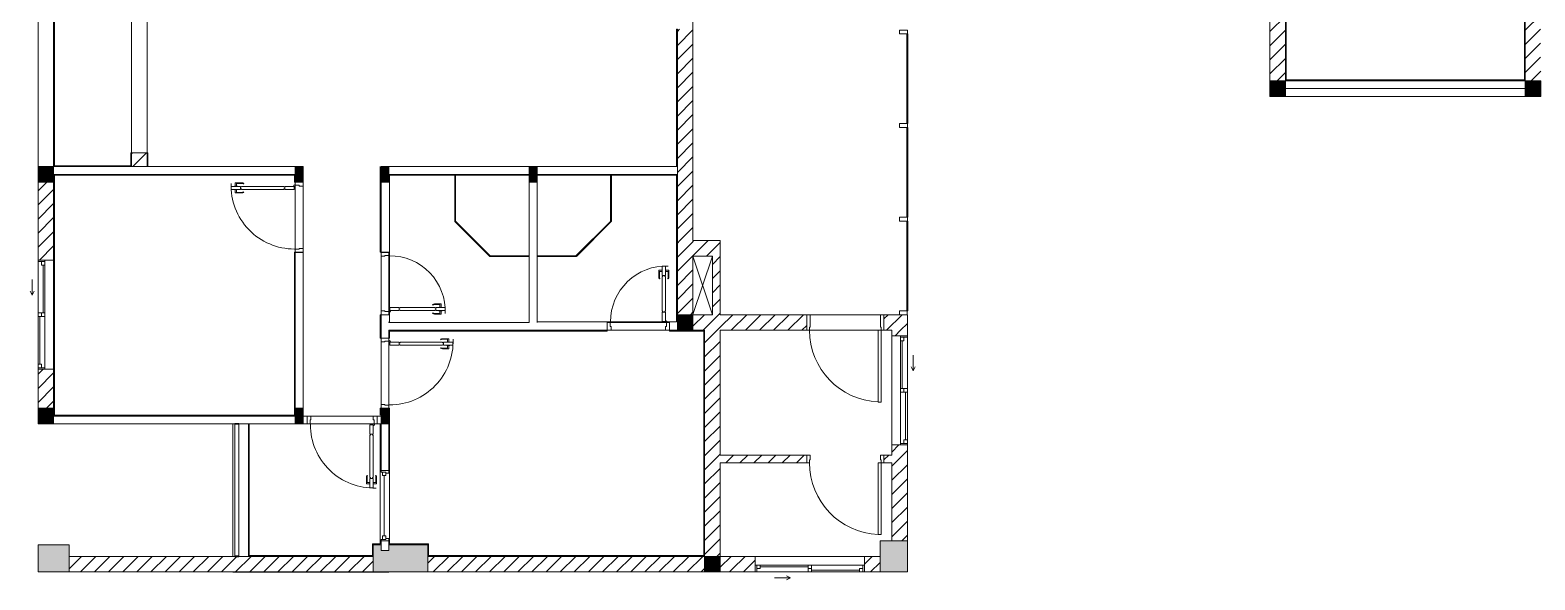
# Model space of a CAD drawing. Header units: millimetres. Extents: x 41758 to 237109, y 3795 to 78637.
# Drawn here: x 143306 to 162608, y 17135 to 24187 of the extents above; entities that cross this region are included whole.
import ezdxf

# ---------------------------------------------------------------- set-up
doc = ezdxf.new("R2010")
doc.units = ezdxf.units.MM
doc.linetypes.add('IMPORT-Dash _2_', pattern=[6, 3, -3])
for name, color, linetype, lineweight in [('0-2', 130, 'Continuous', 9), ('A-DETL-GENF-7', 130, 'Continuous', 9), ('A-DOOR-2', 130, 'Continuous', 9), ('A-DOOR-FRAM-2', 130, 'Continuous', 9), ('A-FLOR-1', 130, 'Continuous', 9), ('A-FLOR-HRAL-5', 130, 'Continuous', 9), ('A-GLAZ-3', 130, 'Continuous', 9), ('A-GLAZ-CURT-3', 130, 'Continuous', 9), ('A-GLAZ-CWMG-1', 130, 'Continuous', 9), ('A-WALL-1', 130, 'Continuous', 9), ('A-WALL-PATT-3', 130, 'Continuous', 9), ('A_1404_dwg-1', 130, 'Continuous', 9), ('I-WALL', 130, 'Continuous', 9), ('I-WALL-1', 130, 'Continuous', 9), ('S-COLS-1', 130, 'Continuous', 9), ('S-COLS-2', 130, 'Continuous', 9), ('S-COLS-4', 130, 'Continuous', 9), ('S-COLS-7', 130, 'IMPORT-Dash _2_', 9), ('S-COLS-HDLN-1', 130, 'IMPORT-Dash _2_', 9)]:
    doc.layers.add(name, color=color, linetype=linetype, lineweight=lineweight)
pattern_1 = [(45, (0, 0), (-90.50967, 90.50967), [])]

# ---------------------------------------------------------------- blocks, each defined once
blk = doc.blocks.new('A_1404_dwg_NCV_TKTC_KET CAU_rvt-1-TKTC_MB HOÀN THIỆN SÀN TẦNG 3-4-4819833-KeyPlan-CH6')
at = {"layer": 'S-COLS-1'}
for points in [[(33653, 17237), (34053, 17237), (34053, 17587), (33653, 17587), (33653, 17434)], [(38653, 17237), (38653, 17587), (38153, 17587), (38153, 17512), (38053, 17512), (38053, 17587), (37953, 17587), (37953, 17237), (38153, 17237)], [(44803, 17237), (44803, 17637), (44453, 17637), (44453, 17237)]]:
    blk.add_hatch(color=256, dxfattribs=at).paths.add_polyline_path(points)
at = {"layer": 'A-FLOR-1'}
for p, q in [((49653, 23337), (52728, 23337)), ((42053, 20537), (42053, 21287)), ((36152, 19137), (36152, 17437)), ((36152, 17235), (38153, 17235))]:
    blk.add_line(p, q, dxfattribs=at)
at = {"layer": 'S-COLS-2'}
blk.add_line((38053, 17587), (37953, 17587), dxfattribs=at)
at = {"layer": 'S-COLS-2', "flags": 128}
for points in [[(33653, 17587), (33653, 17237), (34053, 17237), (34053, 17587)], [(44453, 17237), (44803, 17237), (44803, 17637), (44453, 17637)]]:
    blk.add_lwpolyline(points, close=True, dxfattribs=at)
blk.add_lwpolyline([(37953, 17437), (37953, 17237), (38653, 17237), (38653, 17437)], dxfattribs=at)
blk = doc.blocks.new('A_1404_dwg_DOOR_CW_01 CANH MO-PANEL KINH - DIW_01-900x2200-CỬA GỖ VÂN LAMINATE-V95-TKTC_MB HOÀN THIỆN SÀN TẦNG 3-4-4819903-KeyPlan-CH6')
at = {"layer": 'A-DETL-GENF-7'}
for p, q in [((38814, 28421), (38818, 28414)), ((38840, 28429), (38919, 28429)), ((38902, 28421), (38840, 28421)), ((38906, 28386), (38906, 28417)), ((38923, 28386), (38923, 28425)), ((38814, 28307), (38818, 28314)), ((38902, 28307), (38840, 28307)), ((38840, 28299), (38919, 28299)), ((38906, 28342), (38906, 28311)), ((38923, 28342), (38923, 28303))]:
    blk.add_line(p, q, dxfattribs=at)
at = {"layer": 'A-DETL-GENF-7', "flags": 128}
for points in [[(38285, 28344), (38285, 28384), (38165, 28384), (38165, 28344)], [(38299, 28350), (38299, 28344), (38841, 28344), (38841, 28350), (38855, 28350), (38855, 28378), (38841, 28378), (38841, 28384), (38299, 28384), (38299, 28378), (38285, 28378), (38285, 28350)], [(38975, 28384), (38975, 28344), (38855, 28344), (38855, 28384)], [(38895, 28386), (38895, 28384), (38934, 28384), (38934, 28386)], [(38895, 28342), (38895, 28344), (38934, 28344), (38934, 28342)]]:
    blk.add_lwpolyline(points, close=True, dxfattribs=at)
at = {"layer": 'A-DETL-GENF-7'}
blk.add_circle((38163, 28394), 10, dxfattribs=at)
for centre, radius, start, end in [((38163, 28394), 814, 270, 2), ((38840, 28384), 45, 90, 125), ((38840, 28384), 37, 90, 125), ((38902, 28417), 4, 0, 90), ((38919, 28425), 4, 0, 90), ((38840, 28344), 45, 235, 270), ((38840, 28344), 37, 235, 270), ((38902, 28311), 4, 270, 0), ((38919, 28303), 4, 270, 0)]:
    blk.add_arc(centre, radius, start, end, dxfattribs=at)
at = {"layer": 'A-DOOR-2'}
blk.add_line((38153, 28394), (38153, 28369), dxfattribs=at)
at = {"layer": 'A-DOOR-2', "flags": 128}
blk.add_lwpolyline([(38053, 28437), (38053, 28387), (38103, 28387), (38103, 28397), (38153, 28397), (38153, 28437)], close=True, dxfattribs=at)
blk.add_lwpolyline([(38153, 27537), (38153, 27577), (38103, 27577), (38103, 27587), (38053, 27587), (38053, 27537)], dxfattribs=at)
blk = doc.blocks.new('A_1404_dwg_DOOR_CW_01 CANH MO-PANEL KINH - DIG_02-800x2200-CỬA NHÔM KÍNH-V60-TKTC_MB HOÀN THIỆN SÀN TẦNG 3-4-4819851-KeyPlan-CH6')
at = {"layer": 'A-DETL-GENF-7'}
for p, q in [((104713, 29524), (104713, 29603)), ((104756, 29607), (104717, 29607)), ((104721, 29586), (104721, 29524)), ((104756, 29590), (104725, 29590)), ((104800, 29607), (104839, 29607)), ((104800, 29590), (104831, 29590)), ((104835, 29586), (104835, 29524)), ((104843, 29524), (104843, 29603)), ((104721, 29498), (104728, 29503)), ((104835, 29498), (104828, 29503))]:
    blk.add_line(p, q, dxfattribs=at)
at = {"layer": 'A-DETL-GENF-7', "flags": 128}
for points in [[(104756, 29579), (104758, 29579), (104758, 29619), (104756, 29619)], [(104798, 29659), (104758, 29659), (104758, 29539), (104798, 29539)], [(104764, 29083), (104758, 29083), (104758, 29525), (104764, 29525), (104764, 29539), (104792, 29539), (104792, 29525), (104798, 29525), (104798, 29083), (104792, 29083), (104792, 29069), (104764, 29069)], [(104800, 29579), (104798, 29579), (104798, 29619), (104800, 29619)], [(104758, 29069), (104798, 29069), (104798, 28949), (104758, 28949)]]:
    blk.add_lwpolyline(points, close=True, dxfattribs=at)
at = {"layer": 'A-DETL-GENF-7'}
blk.add_circle((104808, 28947), 10, dxfattribs=at)
for centre, radius, start, end in [((104808, 28947), 714, 88, 180), ((104717, 29603), 4, 90, 180), ((104725, 29586), 4, 90, 180), ((104831, 29586), 4, 0, 90), ((104839, 29603), 4, 0, 90), ((104758, 29524), 45, 180, 215), ((104758, 29524), 37, 180, 215), ((104798, 29524), 37, 325, 0), ((104798, 29524), 45, 325, 0)]:
    blk.add_arc(centre, radius, start, end, dxfattribs=at)
at = {"layer": 'A-DOOR-2'}
blk.add_line((104808, 28937), (104783, 28937), dxfattribs=at)
at = {"layer": 'A-DOOR-2', "flags": 128}
for points in [[(104051, 28837), (104051, 28937), (104091, 28937), (104091, 28887), (104101, 28887), (104101, 28837)], [(104801, 28837), (104801, 28887), (104811, 28887), (104811, 28937), (104851, 28937), (104851, 28837)]]:
    blk.add_lwpolyline(points, close=True, dxfattribs=at)
blk = doc.blocks.new('A_1404_dwg_DOOR_CW_01 CANH MO-PANEL KINH - DIW_01-900x2200-CỬA GỖ VÂN LAMINATE-553375-TKTC_MB HOÀN THIỆN SÀN TẦNG 3-4-4819841-KeyPlan-CH6')
at = {"layer": 'A-DETL-GENF-7'}
for p, q in [((112540, 58873), (112619, 58873)), ((112514, 58865), (112518, 58858)), ((112514, 58751), (112518, 58758)), ((112602, 58865), (112540, 58865)), ((112602, 58751), (112540, 58751)), ((112540, 58743), (112619, 58743)), ((112606, 58830), (112606, 58861)), ((112606, 58786), (112606, 58755)), ((112623, 58830), (112623, 58869)), ((112623, 58786), (112623, 58747))]:
    blk.add_line(p, q, dxfattribs=at)
at = {"layer": 'A-DETL-GENF-7', "flags": 128}
for points in [[(111985, 58828), (111985, 58788), (111865, 58788), (111865, 58828)], [(111999, 58822), (111999, 58828), (112541, 58828), (112541, 58822), (112555, 58822), (112555, 58794), (112541, 58794), (112541, 58788), (111999, 58788), (111999, 58794), (111985, 58794), (111985, 58822)], [(112675, 58788), (112675, 58828), (112555, 58828), (112555, 58788)], [(112595, 58830), (112595, 58828), (112634, 58828), (112634, 58830)], [(112595, 58786), (112595, 58788), (112634, 58788), (112634, 58786)]]:
    blk.add_lwpolyline(points, close=True, dxfattribs=at)
at = {"layer": 'A-DETL-GENF-7'}
blk.add_circle((111863, 58778), 10, dxfattribs=at)
for centre, radius, start, end in [((111863, 58778), 814, 358, 90), ((112540, 58828), 45, 90, 125), ((112619, 58869), 4, 0, 90), ((112540, 58788), 45, 235, 270), ((112540, 58828), 37, 90, 125), ((112540, 58788), 37, 235, 270), ((112602, 58861), 4, 0, 90), ((112602, 58755), 4, 270, 0), ((112619, 58747), 4, 270, 0)]:
    blk.add_arc(centre, radius, start, end, dxfattribs=at)
at = {"layer": 'A-DOOR-2'}
blk.add_line((111853, 58778), (111853, 58803), dxfattribs=at)
at = {"layer": 'A-DOOR-2', "flags": 128}
for points in [[(111753, 59635), (111853, 59635), (111853, 59595), (111803, 59595), (111803, 59585), (111753, 59585)], [(111753, 58785), (111803, 58785), (111803, 58775), (111853, 58775), (111853, 58735), (111753, 58735)]]:
    blk.add_lwpolyline(points, close=True, dxfattribs=at)
blk = doc.blocks.new('A_1404_dwg_M_Fixed - 900 x 1400-901191-TKTC_MB HOÀN THIỆN SÀN TẦNG 3-4-4819853-KeyPlan-CH6')
at = {"layer": 'A-GLAZ-3'}
blk.add_line((107014, 28878), (107788, 28878), dxfattribs=at)
at = {"layer": 'A-GLAZ-3', "flags": 128}
for points in [[(106983, 28900), (106983, 28937), (106951, 28937)], [(106951, 28837), (106970, 28837), (106970, 28900), (107014, 28900), (107014, 28856), (106970, 28856)], [(107832, 28856), (107788, 28856), (107788, 28900), (107832, 28900), (107832, 28837), (107849, 28837)], [(107819, 28900), (107819, 28937), (107851, 28937)]]:
    blk.add_lwpolyline(points, dxfattribs=at)
blk = doc.blocks.new('A_1404_dwg_Railing - 50 x 10mm-901205-TKTC_MB HOÀN THIỆN SÀN TẦNG 3-4-4819863-KeyPlan-CH6')
at = {"layer": 'A-FLOR-HRAL-5', "flags": 128}
blk.add_lwpolyline([(107983, 24612), (107983, 24562), (107973, 24562), (107973, 24612)], close=True, dxfattribs=at)
blk = doc.blocks.new('A_1404_dwg_Railing - Railing-884108-TKTC_MB HOÀN THIỆN SÀN TẦNG 3-4-4819906-KeyPlan-CH6')
at = {"layer": 'A-FLOR-HRAL-5'}
for p, q in [((36178, 19132), (36178, 17444)), ((36228, 17444), (36228, 19132))]:
    blk.add_line(p, q, dxfattribs=at)
at = {"rotation": 270.0000000000007}
for p in [(11616, 127115), (11616, 125416)]:
    blk.add_blockref('A_1404_dwg_Railing - 50 x 10mm-901205-TKTC_MB HOÀN THIỆN SÀN TẦNG 3-4-4819863-KeyPlan-CH6', p, dxfattribs=at)
blk = doc.blocks.new('A_1404_dwg_System Panel - Glazed-901218-TKTC_MB HOÀN THIỆN SÀN TẦNG 3-4-4819900-KeyPlan-CH6')
at = {"layer": 'A-GLAZ-CURT-3'}
blk.add_hatch(color=256, dxfattribs=at).paths.add_polyline_path([(41008, 64949), (41003, 65540), (40998, 65536), (40998, 64949)])
blk.add_line((41008, 64949), (41008, 65540), dxfattribs=at)
at = {"layer": 'A-GLAZ-CURT-3', "flags": 128}
blk.add_lwpolyline([(40998, 65538), (40998, 64949), (41008, 64949)], dxfattribs=at)
blk = doc.blocks.new('A_1404_dwg_System Panel - Glazed-901219-TKTC_MB HOÀN THIỆN SÀN TẦNG 3-4-V100-KeyPlan-CH6')
at = {"layer": 'A-GLAZ-CURT-3'}
blk.add_hatch(color=256, dxfattribs=at).paths.add_polyline_path([(39447, 29483), (39450, 29494), (39003, 29934), (38999, 29931), (39409, 29521)])
blk.add_line((38999, 29931), (39447, 29483), dxfattribs=at)
at = {"layer": 'A-GLAZ-CURT-3', "flags": 128}
blk.add_lwpolyline([(39452, 29492), (39006, 29938), (38999, 29931)], dxfattribs=at)
blk = doc.blocks.new('A_1404_dwg_System Panel - Glazed-901217-TKTC_MB HOÀN THIỆN SÀN TẦNG 3-4-V101-KeyPlan-CH6')
at = {"layer": 'A-GLAZ-CURT-3'}
blk.add_hatch(color=256, dxfattribs=at).paths.add_polyline_path([(39454, 29482), (39953, 29482), (39953, 29492), (39450, 29487), (39450, 29482)])
at = {"layer": 'A-GLAZ-CURT-3', "flags": 128}
blk.add_lwpolyline([(39450, 29482), (39953, 29482), (39953, 29492), (39450, 29492)], close=True, dxfattribs=at)
blk = doc.blocks.new('A_1404_dwg_G1_SOF - BO TRU - 100x200-746114-TKTC_MB HOÀN THIỆN SÀN TẦNG 3-4-4819846-KeyPlan-CH6')
at = {"layer": 'S-COLS-1'}
blk.add_hatch(color=256, dxfattribs=at).paths.add_polyline_path([(103253, 27737), (103251, 27837), (103053, 27837), (103053, 27737), (103251, 27737)])
at = {"layer": 'S-COLS-1', "flags": 128}
blk.add_lwpolyline([(103253, 27737), (103053, 27737), (103053, 27837), (103253, 27837)], close=True, dxfattribs=at)
at = {"layer": 'S-COLS-HDLN-1'}
for p, q in [((103253, 27837), (103053, 27737)), ((103253, 27737), (103053, 27837))]:
    blk.add_line(p, q, dxfattribs=at)
blk = doc.blocks.new('A_1404_dwg_DOOR_CW_01 CANH MO-PANEL KINH - DIG_01-900x2200-CỬA NHÔM KÍNH-901226-TKTC_MB HOÀN THIỆN SÀN TẦNG 3-4-4819905-KeyPlan-CH6')
at = {"layer": 'A-DETL-GENF-7'}
for p, q in [((37865, 26650), (37865, 26570)), ((37873, 26676), (37879, 26671)), ((37873, 26587), (37873, 26650)), ((37986, 26676), (37980, 26671)), ((37987, 26587), (37987, 26650)), ((37995, 26650), (37995, 26570)), ((37908, 26566), (37869, 26566)), ((37908, 26583), (37877, 26583)), ((37952, 26583), (37983, 26583)), ((37952, 26566), (37991, 26566))]:
    blk.add_line(p, q, dxfattribs=at)
at = {"layer": 'A-DETL-GENF-7', "flags": 128}
for points in [[(37910, 27205), (37950, 27205), (37950, 27325), (37910, 27325)], [(37916, 27191), (37910, 27191), (37910, 26649), (37916, 26649), (37916, 26635), (37944, 26635), (37944, 26649), (37950, 26649), (37950, 27191), (37944, 27191), (37944, 27205), (37916, 27205)], [(37908, 26595), (37910, 26595), (37910, 26555), (37908, 26555)], [(37950, 26515), (37910, 26515), (37910, 26635), (37950, 26635)], [(37952, 26595), (37950, 26595), (37950, 26555), (37952, 26555)]]:
    blk.add_lwpolyline(points, close=True, dxfattribs=at)
at = {"layer": 'A-DETL-GENF-7'}
blk.add_circle((37960, 27327), 10, dxfattribs=at)
for centre, radius, start, end in [((37960, 27327), 814, 180, 272), ((37910, 26650), 45, 145, 180), ((37910, 26650), 37, 145, 180), ((37950, 26650), 37, 0, 35), ((37950, 26650), 45, 0, 35), ((37869, 26570), 4, 180, 270), ((37877, 26587), 4, 180, 270), ((37983, 26587), 4, 270, 0), ((37991, 26570), 4, 270, 0)]:
    blk.add_arc(centre, radius, start, end, dxfattribs=at)
at = {"layer": 'A-DOOR-2'}
blk.add_line((37960, 27337), (37935, 27337), dxfattribs=at)
at = {"layer": 'A-DOOR-2', "flags": 128}
for points in [[(37153, 27437), (37103, 27437), (37103, 27337), (37143, 27337), (37143, 27387), (37153, 27387)], [(38003, 27437), (37953, 27437), (37953, 27387), (37963, 27387), (37963, 27337), (38003, 27337)]]:
    blk.add_lwpolyline(points, close=True, dxfattribs=at)
blk = doc.blocks.new('A_1404_dwg_System Panel - Glazed-901212-TKTC_MB HOÀN THIỆN SÀN TẦNG 3-4-V102-KeyPlan-CH6')
at = {"layer": 'A-GLAZ-CURT-3'}
blk.add_hatch(color=256, dxfattribs=at).paths.add_polyline_path([(40551, 29482), (40555, 29487), (40551, 29492), (40053, 29492), (40053, 29482)])
at = {"layer": 'A-GLAZ-CURT-3', "flags": 128}
blk.add_lwpolyline([(40553, 29492), (40053, 29492), (40053, 29482), (40555, 29482)], dxfattribs=at)
blk = doc.blocks.new('A_1404_dwg_System Panel - Glazed-901210-TKTC_MB HOÀN THIỆN SÀN TẦNG 3-4-4819895-KeyPlan-CH6')
at = {"layer": 'A-GLAZ-CURT-3'}
blk.add_hatch(color=256, dxfattribs=at).paths.add_polyline_path([(38999, 64949), (39008, 64949), (39003, 65540), (38998, 65540), (38998, 64949)])
blk.add_line((39008, 64949), (39008, 65538), dxfattribs=at)
at = {"layer": 'A-GLAZ-CURT-3', "flags": 128}
blk.add_lwpolyline([(38998, 65540), (38998, 64949), (39008, 64949)], dxfattribs=at)
blk = doc.blocks.new('A_1404_dwg_System Panel - Glazed-901211-TKTC_MB HOÀN THIỆN SÀN TẦNG 3-4-V103-KeyPlan-CH6')
at = {"layer": 'A-GLAZ-CURT-3'}
blk.add_hatch(color=256, dxfattribs=at).paths.add_polyline_path([(40558, 29483), (41003, 29934), (40998, 29936), (40555, 29487)])
at = {"layer": 'A-GLAZ-CURT-3', "flags": 128}
blk.add_lwpolyline([(40999, 29938), (40551, 29490), (40558, 29483), (41006, 29931)], close=True, dxfattribs=at)
blk = doc.blocks.new('A_1404_dwg_Railing - Railing-915892-TKTC_MB HOÀN THIỆN SÀN TẦNG 3-4-4819921-KeyPlan-CH6')
at = {"layer": 'A-FLOR-HRAL-5'}
blk.add_line((33853, 19237), (33853, 19247), dxfattribs=at)
at = {"layer": 'A-FLOR-HRAL-5', "flags": 128}
for points in [[(36952, 22327), (36952, 22237), (36942, 22237), (36942, 22327)], [(36953, 19237), (36943, 19247), (36943, 21337), (36953, 21337)], [(36943, 19247), (33863, 19247), (33853, 19237)]]:
    blk.add_lwpolyline(points, dxfattribs=at)
blk = doc.blocks.new('A_1404_dwg_NCV_TKTC_TANG 3 - 4_rvt-1-TKTC_MB HOÀN THIỆN SÀN TẦNG 3-4-4819943-KeyPlan-CH6')
at = {"layer": 'A-WALL-PATT-3'}
h = blk.add_hatch(color=256, dxfattribs=at)
h.paths.add_polyline_path([(34853, 22447), (34853, 22614), (34843, 22612), (34843, 22447)])
h.paths.add_polyline_path([(34853, 25114), (34853, 25437), (34843, 25435), (34843, 25114)])
h = blk.add_hatch(color=256, dxfattribs=at)
h.paths.add_polyline_path([(35053, 22447), (35063, 22447), (35063, 22614), (35053, 22612)])
h.paths.add_polyline_path([(35053, 25114), (35063, 25114), (35063, 25427), (35053, 25427), (35053, 25215)])
h = blk.add_hatch(color=256, dxfattribs=at)
h.paths.add_polyline_path([(41843, 22437), (41853, 22437), (41853, 24197), (41843, 24197)])
h.paths.add_polyline_path([(41843, 25287), (41853, 25287), (41853, 25437), (41843, 25437), (41843, 25287)])
for points in [[(49653, 23537), (49663, 23537), (49663, 24537), (49653, 24537), (49653, 24527)], [(52728, 23537), (52728, 24527), (52718, 24527), (52718, 23537)], [(34843, 22437), (34853, 22437), (34853, 22447), (33853, 22447), (33853, 22437), (34842, 22437)], [(33863, 22327), (36953, 22327), (36953, 22337), (33863, 22337)], [(42203, 17437), (42203, 20327), (42193, 20327), (42193, 17437)], [(37953, 17587), (38043, 17587), (38043, 17597), (37943, 17597), (37943, 17587), (37953, 17587)], [(37953, 17447), (37953, 17587), (37943, 17587), (37943, 17447)], [(38163, 17587), (38653, 17587), (38653, 17597), (38153, 17597), (38153, 17587)], [(38663, 17447), (38663, 17597), (38653, 17597), (38653, 17447)], [(37943, 17437), (37953, 17437), (37953, 17447), (36353, 17447), (36353, 17437)], [(42053, 17437), (42193, 17437), (42193, 17447), (38653, 17447), (38653, 17437), (41753, 17437)]]:
    blk.add_hatch(color=256, dxfattribs=at).paths.add_polyline_path(points)
h = blk.add_hatch(color=256, dxfattribs=at)
h.paths.add_polyline_path([(38053, 19237), (38053, 19337), (38043, 19337), (38043, 19237)])
h.paths.add_polyline_path([(38043, 20237), (38053, 20237), (38053, 20537), (38043, 20537)])
h.paths.add_polyline_path([(38053, 21337), (38053, 22437), (38043, 22437), (38043, 21337)])
h = blk.add_hatch(color=256, dxfattribs=at)
h.paths.add_polyline_path([(33863, 19247), (33863, 19839), (33853, 19837), (33853, 19247)])
h.paths.add_polyline_path([(33853, 21239), (33863, 21239), (33863, 22337), (33853, 22337), (33853, 21337)])
h = blk.add_hatch(color=256, dxfattribs=at)
h.paths.add_polyline_path([(38653, 20327), (40953, 20327), (40953, 20337), (38153, 20337), (38153, 20327), (38653, 20327)])
h.paths.add_polyline_path([(41853, 20327), (42203, 20327), (42203, 20337), (41753, 20337), (41753, 20327)])
h = blk.add_hatch(color=256, dxfattribs=at)
h.paths.add_polyline_path([(38153, 17597), (38163, 17597), (38163, 17637), (38153, 17637)])
h.paths.add_polyline_path([(38163, 18537), (38163, 19337), (38153, 19337), (38153, 18537)])
h.paths.add_polyline_path([(38153, 20237), (38163, 20237), (38163, 20327), (38153, 20327)])
h = blk.add_hatch(color=256, dxfattribs=at)
h.paths.add_polyline_path([(38053, 17587), (38053, 17637), (38043, 17637), (38043, 17587)])
h.paths.add_polyline_path([(38053, 18537), (38053, 19127), (38043, 19127), (38043, 18537)])
at = {"layer": 'A-FLOR-1'}
for p, q in [((35053, 22447), (35053, 22437)), ((39003, 22325), (39003, 22327)), ((41003, 22327), (41003, 22325)), ((36953, 21377), (36953, 22197)), ((37053, 22187), (37053, 21387)), ((38153, 20577), (38153, 21297)), ((41713, 20437), (40993, 20437)), ((41703, 20337), (41003, 20337)), ((41003, 20337), (41703, 20337)), ((38053, 19387), (38053, 20187)), ((38153, 20197), (38153, 19377)), ((37143, 19137), (37963, 19137))]:
    blk.add_line(p, q, dxfattribs=at)
at = {"layer": 'A-FLOR-1', "flags": 128}
blk.add_lwpolyline([(35053, 25114), (34853, 25114), (34853, 22614), (35053, 22614), (35053, 25114), (35053, 22614)], dxfattribs=at)
for points in [[(38053, 20587), (38053, 21287)], [(37153, 19237), (37953, 19237)]]:
    blk.add_lwpolyline(points, close=True, dxfattribs=at)
at = {"layer": 'A-WALL-1'}
for p, q in [((33853, 22437), (33853, 22337)), ((36953, 22437), (33853, 22437)), ((39953, 22437), (38153, 22437)), ((33853, 22337), (36953, 22337)), ((36953, 22237), (37053, 22237)), ((38053, 22237), (38053, 21337)), ((38153, 22337), (39953, 22337)), ((39953, 22237), (39953, 21292)), ((40053, 21292), (40053, 22237)), ((36953, 21377), (36953, 22197)), ((37053, 22187), (37053, 21387)), ((37053, 21337), (36953, 21337)), ((36953, 21337), (36953, 19337)), ((37053, 19337), (37053, 21337)), ((38053, 21337), (38153, 21337)), ((38053, 20587), (38053, 21287)), ((39953, 21292), (39953, 21282)), ((40053, 21282), (40053, 21292)), ((40053, 20437), (40053, 21282)), ((38153, 20537), (38053, 20537)), ((38053, 20537), (38053, 20237)), ((38153, 20237), (38153, 20327)), ((40053, 20337), (40953, 20337)), ((40953, 20337), (40953, 20437)), ((41703, 20337), (41003, 20337)), ((41753, 20437), (41753, 20337)), ((41753, 20337), (41853, 20337)), ((41853, 20337), (41853, 20437)), ((38053, 20237), (38153, 20237)), ((38053, 19387), (38053, 20187)), ((38153, 20197), (38153, 19377)), ((36953, 19337), (37053, 19337)), ((33853, 19237), (33853, 19137)), ((36953, 19237), (33853, 19237)), ((33853, 19137), (36178, 19137)), ((36228, 19137), (36953, 19137)), ((36353, 19137), (36353, 17447)), ((37063, 19237), (37053, 19237)), ((37053, 19137), (37103, 19137)), ((37103, 19237), (37063, 19237)), ((37103, 19137), (37103, 19237)), ((38003, 19237), (38003, 19137)), ((38043, 19237), (38003, 19237)), ((38003, 19137), (38053, 19137)), ((38053, 19237), (38043, 19237)), ((38053, 19137), (38053, 19127)), ((38053, 19127), (38053, 18537)), ((38153, 18537), (38153, 19137)), ((38053, 18537), (38153, 18537)), ((38153, 17637), (38053, 17637)), ((38053, 17637), (38053, 17587)), ((38153, 17597), (38153, 17637)), ((36353, 17437), (36228, 17437))]:
    blk.add_line(p, q, dxfattribs=at)
at = {"layer": 'A-WALL-1', "flags": 128}
for points in [[(40053, 22337), (41853, 22337), (41853, 22437), (40053, 22437)], [(39953, 21282), (39953, 20437), (38153, 20437), (38153, 20447)], [(38153, 20327), (38153, 20337), (40053, 20337)], [(36178, 17437), (36153, 17437), (36153, 19137)], [(38053, 17587), (38053, 17512), (38153, 17512), (38153, 17597)]]:
    blk.add_lwpolyline(points, dxfattribs=at)
at = {"layer": 'I-WALL'}
for p, q in [((33853, 22447), (33853, 25352)), ((33863, 25352), (33863, 22447)), ((49663, 23547), (52718, 23547)), ((52718, 23537), (49663, 23537)), ((38053, 21337), (38053, 22237)), ((33853, 19839), (33853, 21239)), ((33863, 21239), (33863, 19839)), ((38163, 21337), (38163, 20537)), ((38053, 20237), (38053, 20537)), ((38153, 20327), (38153, 20237)), ((40953, 20337), (40053, 20337)), ((40953, 20447), (41753, 20447)), ((41853, 20337), (41753, 20337)), ((38053, 18537), (38053, 19127)), ((38153, 19137), (38153, 18537)), ((38043, 17637), (38043, 18537)), ((38163, 18537), (38163, 17637)), ((38053, 17587), (38053, 17637)), ((38153, 17637), (38153, 17597))]:
    blk.add_line(p, q, dxfattribs=at)
at = {"layer": 'I-WALL', "flags": 128}
blk.add_lwpolyline([(36353, 19127), (36363, 19127), (36363, 17447)], dxfattribs=at)
at = {"layer": 'I-WALL-1'}
for p, q in [((33853, 22337), (33853, 22237)), ((40053, 20447), (40053, 20437)), ((42053, 20337), (41853, 20337)), ((33853, 19337), (33853, 19247)), ((38043, 19237), (38053, 19237))]:
    blk.add_line(p, q, dxfattribs=at)
at = {"layer": 'I-WALL-1', "flags": 128}
for points in [[(49663, 24537), (49653, 24537), (49653, 23537), (49663, 23537), (49663, 24527), (49828, 24527), (49828, 24537)], [(52728, 23537), (52728, 24527), (52728, 24537), (52328, 24537), (52328, 24527), (52718, 24527), (52718, 23537)]]:
    blk.add_lwpolyline(points, close=True, dxfattribs=at)
for points in [[(41843, 22437), (41853, 22437), (41853, 24197), (41843, 24197), (41843, 22447)], [(33853, 22437), (34853, 22437), (34853, 22447), (34853, 22614), (34843, 22614), (34843, 22447)], [(35063, 22447), (35063, 22614), (35053, 22614), (35053, 22447)], [(34843, 22447), (33853, 22447), (33853, 22437)], [(38043, 22437), (38043, 21337), (38053, 21337)], [(36953, 22337), (33863, 22337), (33853, 22337)], [(33853, 22237), (33853, 21239), (33863, 21239), (33863, 22327), (36943, 22327)], [(39953, 22337), (38163, 22337), (38153, 22337)], [(38153, 21337), (38163, 21337), (38163, 22327), (39943, 22327)], [(41853, 20437), (41853, 20447), (41853, 22327), (41853, 22337), (40063, 22337)], [(40063, 22327), (41843, 22327), (41843, 20447), (41753, 20447), (41753, 20437)], [(38053, 20537), (38043, 20537), (38043, 20237), (38053, 20237)], [(38163, 20447), (38163, 20537), (38153, 20537)], [(38153, 20237), (38163, 20237), (38163, 20327), (40953, 20327), (40953, 20337)], [(40053, 20337), (38153, 20337), (38153, 20327)], [(41753, 20337), (41753, 20327), (42193, 20327), (42193, 17447), (38663, 17447), (38663, 17597), (38653, 17597), (38163, 17597), (38163, 17637), (38153, 17637)], [(38153, 17597), (38153, 17587), (38653, 17587), (38653, 17447), (38653, 17437), (42193, 17437), (42203, 17437), (42203, 20327), (42203, 20337), (42053, 20337)], [(40953, 20437), (40953, 20447), (40063, 20447)], [(33863, 19247), (33863, 19839), (33853, 19839), (33853, 19337)], [(38053, 19337), (38043, 19337), (38043, 19247)], [(38153, 18537), (38163, 18537), (38163, 19337), (38153, 19337)], [(38043, 19127), (38043, 18537), (38053, 18537)], [(38053, 17637), (38043, 17637), (38043, 17597), (37943, 17597), (37943, 17587), (37943, 17447), (36353, 17447), (36353, 17437), (37953, 17437), (37953, 17447), (37953, 17587), (38043, 17587), (38053, 17587)]]:
    blk.add_lwpolyline(points, dxfattribs=at)
for name, p, rotation in [('A_1404_dwg_G1_SOF - BO TRU - 100x200-746114-TKTC_MB HOÀN THIỆN SÀN TẦNG 3-4-4819846-KeyPlan-CH6', (9216, 125490), 270), ('A_1404_dwg_G1_SOF - BO TRU - 100x200-746114-TKTC_MB HOÀN THIỆN SÀN TẦNG 3-4-4819846-KeyPlan-CH6', (10316, 125490), 270), ('A_1404_dwg_G1_SOF - BO TRU - 100x200-746114-TKTC_MB HOÀN THIỆN SÀN TẦNG 3-4-4819846-KeyPlan-CH6', (12216, 125490), 270), ('A_1404_dwg_DOOR_CW_01 CANH MO-PANEL KINH - DIW_01-900x2200-CỬA GỖ VÂN LAMINATE-553375-TKTC_MB HOÀN THIỆN SÀN TẦNG 3-4-4819841-KeyPlan-CH6', (148805, 80971), 180), ('A_1404_dwg_System Panel - Glazed-901218-TKTC_MB HOÀN THIỆN SÀN TẦNG 3-4-4819900-KeyPlan-CH6', (80005, 87274), 180), ('A_1404_dwg_System Panel - Glazed-901210-TKTC_MB HOÀN THIỆN SÀN TẦNG 3-4-4819895-KeyPlan-CH6', (80005, 87274), 180), ('A_1404_dwg_DOOR_CW_01 CANH MO-PANEL KINH - DIG_02-800x2200-CỬA NHÔM KÍNH-V60-TKTC_MB HOÀN THIỆN SÀN TẦNG 3-4-4819851-KeyPlan-CH6', (9216, 125387), 270), ('A_1404_dwg_G1_SOF - BO TRU - 100x200-746114-TKTC_MB HOÀN THIỆN SÀN TẦNG 3-4-4819846-KeyPlan-CH6', (9216, 122390), 270), ('A_1404_dwg_G1_SOF - BO TRU - 100x200-746114-TKTC_MB HOÀN THIỆN SÀN TẦNG 3-4-4819846-KeyPlan-CH6', (10316, 122390), 270), ('A_1404_dwg_M_Fixed - 900 x 1400-901191-TKTC_MB HOÀN THIỆN SÀN TẦNG 3-4-4819853-KeyPlan-CH6', (9216, 125487), 270)]:
    blk.add_blockref(name, p, dxfattribs=dict(rotation=rotation))
for name, p in [('A_1404_dwg_Railing - Railing-915892-TKTC_MB HOÀN THIỆN SÀN TẦNG 3-4-4819921-KeyPlan-CH6', (0, 0)), ('A_1404_dwg_System Panel - Glazed-901219-TKTC_MB HOÀN THIỆN SÀN TẦNG 3-4-V100-KeyPlan-CH6', (0, -8200)), ('A_1404_dwg_System Panel - Glazed-901211-TKTC_MB HOÀN THIỆN SÀN TẦNG 3-4-V103-KeyPlan-CH6', (0, -8200)), ('A_1404_dwg_System Panel - Glazed-901217-TKTC_MB HOÀN THIỆN SÀN TẦNG 3-4-V101-KeyPlan-CH6', (0, -8200)), ('A_1404_dwg_System Panel - Glazed-901212-TKTC_MB HOÀN THIỆN SÀN TẦNG 3-4-V102-KeyPlan-CH6', (0, -8200)), ('A_1404_dwg_DOOR_CW_01 CANH MO-PANEL KINH - DIG_02-800x2200-CỬA NHÔM KÍNH-V60-TKTC_MB HOÀN THIỆN SÀN TẦNG 3-4-4819851-KeyPlan-CH6', (-63098, -8500)), ('A_1404_dwg_DOOR_CW_01 CANH MO-PANEL KINH - DIW_01-900x2200-CỬA GỖ VÂN LAMINATE-V95-TKTC_MB HOÀN THIỆN SÀN TẦNG 3-4-4819903-KeyPlan-CH6', (0, -8200)), ('A_1404_dwg_Railing - Railing-884108-TKTC_MB HOÀN THIỆN SÀN TẦNG 3-4-4819906-KeyPlan-CH6', (0, 0)), ('A_1404_dwg_DOOR_CW_01 CANH MO-PANEL KINH - DIG_01-900x2200-CỬA NHÔM KÍNH-901226-TKTC_MB HOÀN THIỆN SÀN TẦNG 3-4-4819905-KeyPlan-CH6', (0, -8200))]:
    blk.add_blockref(name, p)
blk = doc.blocks.new('A_1404_dwg_1_FAMILY RVT - W01-WxH 1400x1400xmm-389822-TKTC_MB HOÀN THIỆN SÀN TẦNG 3-4-4819949-KeyPlan-CH6')
at = {"layer": 'A-GLAZ-3'}
for p, q in [((49052, 78237), (49052, 78037)), ((49072, 78237), (49072, 78148)), ((49116, 78215), (49730, 78215)), ((49730, 78237), (49775, 78237)), ((49775, 78192), (49730, 78192)), ((50001, 78313), (50204, 78313)), ((50433, 78237), (50433, 78148)), ((49775, 78170), (50389, 78170))]:
    blk.add_line(p, q, dxfattribs=at)
at = {"layer": 'A-GLAZ-3', "flags": 128}
for points in [[(50452, 78037), (50452, 78237), (49052, 78237), (49116, 78237)], [(49730, 78148), (49730, 78237), (49116, 78237), (49116, 78192), (49072, 78192)], [(49775, 78148), (49775, 78237), (50433, 78237), (50452, 78237)], [(50052, 78339), (50001, 78313), (50052, 78288)], [(50433, 78192), (50389, 78192), (50389, 78148)], [(49052, 78148), (49072, 78148), (49730, 78148), (49775, 78148), (50389, 78148), (50452, 78148)]]:
    blk.add_lwpolyline(points, dxfattribs=at)
blk = doc.blocks.new('A_1404_dwg_System Panel - Glazed-1286806-TKTC_MB HOÀN THIỆN SÀN TẦNG 3-4-4819969-KeyPlan-CH6')
at = {"layer": 'A-GLAZ-CURT-3', "flags": 128}
blk.add_lwpolyline([(44809, 21787), (44809, 22937), (44797, 22937), (44797, 21787)], close=True, dxfattribs=at)
blk = doc.blocks.new('A_1404_dwg_Rectangular Mullion - 50 x 100mm-1286804-TKTC_MB HOÀN THIỆN SÀN TẦNG 3-4-4819972-KeyPlan-CH6')
at = {"layer": 'A-GLAZ-CWMG-1', "flags": 128}
blk.add_lwpolyline([(44803, 21737), (44803, 21787), (44703, 21787), (44703, 21737)], close=True, dxfattribs=at)
blk = doc.blocks.new('A_1404_dwg_1_FAMILY RVT - W01-WxH 1400x1400xmm-V4-TKTC_MB HOÀN THIỆN SÀN TẦNG 3-4-4819953-KeyPlan-CH6')
at = {"layer": 'A-GLAZ-3'}
for p, q in [((127253, 75616), (127164, 75616)), ((127230, 75572), (127230, 74958)), ((127186, 74913), (127186, 74299)), ((127208, 74913), (127208, 74958)), ((127253, 74958), (127253, 74913)), ((127329, 74687), (127329, 74484)), ((127253, 74254), (127164, 74254))]:
    blk.add_line(p, q, dxfattribs=at)
at = {"layer": 'A-GLAZ-3', "flags": 128}
for points in [[(127253, 75635), (127053, 75635), (127053, 74235), (127253, 74235), (127253, 75635), (127253, 75572)], [(127164, 75635), (127164, 75616), (127164, 74958), (127164, 74913), (127164, 74299), (127164, 74235)], [(127164, 74958), (127253, 74958), (127253, 75572), (127208, 75572), (127208, 75616)], [(127164, 74913), (127253, 74913), (127253, 74254), (127253, 74235)], [(127354, 74636), (127329, 74687), (127303, 74636)], [(127208, 74254), (127208, 74299), (127164, 74299)]]:
    blk.add_lwpolyline(points, dxfattribs=at)
blk = doc.blocks.new('A_1404_dwg_G1_SOF - BO TRU - 200x200-3054293-TKTC_MB HOÀN THIỆN SÀN TẦNG 3-4-4819986-KeyPlan-CH6')
at = {"layer": 'S-COLS-7'}
blk.add_hatch(color=256, dxfattribs=at).paths.add_polyline_path([(41853, 71512), (42053, 71512), (42052, 71712), (41853, 71712)])
at = {"layer": 'S-COLS-4', "flags": 128}
blk.add_lwpolyline([(42053, 71712), (41853, 71712), (41853, 71512), (42053, 71512)], close=True, dxfattribs=at)
at = {"layer": 'S-COLS-HDLN-1'}
for p, q in [((42053, 71712), (41853, 71512)), ((41853, 71712), (42053, 71512))]:
    blk.add_line(p, q, dxfattribs=at)
blk = doc.blocks.new('A_1404_dwg_G1_SOF - BO TRU - 200x200-V12-TKTC_MB HOÀN THIỆN SÀN TẦNG 3-4-4819991-KeyPlan-CH6')
at = {"layer": 'S-COLS-7'}
blk.add_hatch(color=256, dxfattribs=at).paths.add_polyline_path([(42053, 20337), (42053, 20537), (41853, 20537), (41853, 20337)])
at = {"layer": 'S-COLS-4', "flags": 128}
blk.add_lwpolyline([(42053, 20337), (42053, 20537), (41853, 20537), (41853, 20337)], dxfattribs=at)
at = {"layer": 'S-COLS-HDLN-1'}
for p, q in [((42053, 20537), (41853, 20337)), ((41853, 20537), (42053, 20337))]:
    blk.add_line(p, q, dxfattribs=at)
blk = doc.blocks.new('A_1404_dwg_G1_SOF - BO TRU - 200x200-V8-TKTC_MB HOÀN THIỆN SÀN TẦNG 3-4-4819987-KeyPlan-CH6')
at = {"layer": 'S-COLS-7'}
blk.add_hatch(color=256, dxfattribs=at).paths.add_polyline_path([(46553, 71512), (46753, 71512), (46753, 71712), (46553, 71712), (46553, 71512)])
at = {"layer": 'S-COLS-4', "flags": 128}
blk.add_lwpolyline([(46753, 71712), (46553, 71712), (46553, 71512), (46753, 71512)], dxfattribs=at)
at = {"layer": 'S-COLS-HDLN-1'}
for p, q in [((46753, 71712), (46553, 71512)), ((46553, 71712), (46753, 71512))]:
    blk.add_line(p, q, dxfattribs=at)
blk = doc.blocks.new('A_1404_dwg_Rectangular Mullion - 50 x 100mm-1286811-TKTC_MB HOÀN THIỆN SÀN TẦNG 3-4-4819975-KeyPlan-CH6')
at = {"layer": 'A-GLAZ-CWMG-1', "flags": 128}
blk.add_lwpolyline([(116153, 24527), (116153, 24477), (116253, 24477), (116253, 24527)], close=True, dxfattribs=at)
blk = doc.blocks.new('A_1404_dwg_FD_04 - FD_04-900x2200mm-2435752-TKTC_MB HOÀN THIỆN SÀN TẦNG 3-4-4820048-KeyPlan-CH6')
at = {"layer": 'A-DETL-GENF-7', "flags": 128}
blk.add_lwpolyline([(44468, 19417), (44468, 20337), (44428, 20337), (44428, 19417)], close=True, dxfattribs=at)
at = {"layer": 'A-DETL-GENF-7'}
blk.add_arc((44468, 20337), 920, 180, 267.5081, dxfattribs=at)
at = {"layer": 'A-DOOR-FRAM-2', "flags": 128}
for points in [[(43548, 20337), (43513, 20337), (43513, 20537), (43558, 20537), (43558, 20377), (43548, 20377)], [(44458, 20377), (44458, 20537), (44503, 20537), (44503, 20337), (44468, 20337), (44468, 20377)]]:
    blk.add_lwpolyline(points, close=True, dxfattribs=at)
blk = doc.blocks.new('A_1404_dwg_FD_04 - FD_04-900x2200mm-4730700-TKTC_MB HOÀN THIỆN SÀN TẦNG 3-4-4820049-KeyPlan-CH6')
at = {"layer": 'A-DETL-GENF-7', "flags": 128}
blk.add_lwpolyline([(44468, 17717), (44468, 18637), (44428, 18637), (44428, 17717)], close=True, dxfattribs=at)
at = {"layer": 'A-DETL-GENF-7'}
blk.add_arc((44468, 18637), 920, 180, 267.5081, dxfattribs=at)
at = {"layer": 'A-DOOR-FRAM-2', "flags": 128}
for points in [[(43548, 18637), (43513, 18637), (43513, 18737), (43558, 18737), (43558, 18677), (43548, 18677)], [(44458, 18677), (44458, 18737), (44503, 18737), (44503, 18637), (44468, 18637), (44468, 18677)]]:
    blk.add_lwpolyline(points, close=True, dxfattribs=at)
blk = doc.blocks.new('A_1404_dwg_1_FAMILY RVT - W01-WxH 1400x1400xmm-V168-TKTC_MB HOÀN THIỆN SÀN TẦNG 3-4-4820050-KeyPlan-CH6')
at = {"layer": 'A-GLAZ-3'}
for p, q in [((44803, 20248), (44714, 20248)), ((44736, 19589), (44736, 20203)), ((44879, 19815), (44879, 20019)), ((44758, 19589), (44758, 19545)), ((44780, 18930), (44780, 19545)), ((44803, 19545), (44803, 19589)), ((44803, 18867), (44803, 18930)), ((44803, 18886), (44714, 18886))]:
    blk.add_line(p, q, dxfattribs=at)
at = {"layer": 'A-GLAZ-3', "flags": 128}
blk.add_lwpolyline([(44603, 18867), (44603, 20267), (44803, 20267), (44803, 18867)], close=True, dxfattribs=at)
for points in [[(44714, 18867), (44714, 18886), (44714, 19545), (44714, 19589), (44714, 20203), (44714, 20267)], [(44714, 19589), (44803, 19589), (44803, 20248), (44803, 20267)], [(44758, 20248), (44758, 20203), (44714, 20203)], [(44904, 19866), (44879, 19815), (44853, 19866)], [(44714, 19545), (44803, 19545), (44803, 18930), (44758, 18930), (44758, 18886)]]:
    blk.add_lwpolyline(points, dxfattribs=at)
blk = doc.blocks.new('A_1404_dwg-4819832-KeyPlan-CH6')
at = {"layer": 'A-WALL-PATT-3'}
h = blk.add_hatch(dxfattribs=at)
h.set_pattern_fill('FP_41', color=256, style=0, pattern_type=2)
h.set_pattern_definition(pattern_1)
h.paths.add_polyline_path([(35053, 22437), (35053, 22612), (34853, 22612), (34854, 22437)])
h.paths.add_polyline_path([(35053, 25114), (35053, 25437), (34853, 25437), (34854, 25114)])
h = blk.add_hatch(dxfattribs=at)
h.set_pattern_fill('FP_41', color=256, style=0, pattern_type=2)
h.set_pattern_definition(pattern_1)
h.paths.add_polyline_path([(41853, 21487), (42053, 21487), (42052, 24197), (41853, 24197), (41853, 22437)])
h.paths.add_polyline_path([(41853, 25287), (42053, 25287), (42053, 25437), (41853, 25437)])
h = blk.add_hatch(dxfattribs=at)
h.set_pattern_fill('FP_41', color=256, style=0, pattern_type=2)
h.set_pattern_definition(pattern_1)
h.paths.add_polyline_path([(49653, 23537), (49653, 24537), (49453, 24537), (49453, 23537)])
h = blk.add_hatch(dxfattribs=at)
h.set_pattern_fill('FP_41', color=256, style=0, pattern_type=2)
h.set_pattern_definition(pattern_1)
h.paths.add_polyline_path([(52923, 23537), (52928, 23537), (52923, 24537), (52728, 24537), (52728, 23537)])
h = blk.add_hatch(dxfattribs=at)
h.set_pattern_fill('FP_41', color=256, style=0, pattern_type=2)
h.set_pattern_definition(pattern_1)
h.paths.add_polyline_path([(33853, 19337), (33853, 19837), (33653, 19837), (33653, 19337)])
h.paths.add_polyline_path([(33653, 21237), (33853, 21239), (33853, 22237), (33653, 22237), (33653, 21239)])
h = blk.add_hatch(dxfattribs=at)
h.set_pattern_fill('FP_41', color=256, style=0, pattern_type=2)
h.set_pattern_definition(pattern_1)
h.paths.add_polyline_path([(41853, 20537), (42053, 20537), (42052, 21487), (41853, 21487), (41853, 20537)])
h = blk.add_hatch(dxfattribs=at)
h.set_pattern_fill('FP_41', color=256, style=0, pattern_type=2)
h.set_pattern_definition(pattern_1)
h.paths.add_polyline_path([(42303, 21287), (42403, 21287), (42403, 21487), (42053, 21487), (42053, 21287)])
h = blk.add_hatch(dxfattribs=at)
h.set_pattern_fill('FP_41', color=256, style=0, pattern_type=2)
h.set_pattern_definition(pattern_1)
h.paths.add_polyline_path([(42303, 20537), (42403, 20537), (42403, 21287), (42303, 21287), (42303, 21174)])
h = blk.add_hatch(dxfattribs=at)
h.set_pattern_fill('FP_41', color=256, style=0, pattern_type=2)
h.set_pattern_definition(pattern_1)
h.paths.add_polyline_path([(42403, 20337), (42403, 20537), (42053, 20537), (42053, 20337), (42303, 20337)])
h = blk.add_hatch(dxfattribs=at)
h.set_pattern_fill('FP_41', color=256, style=0, pattern_type=2)
h.set_pattern_definition(pattern_1)
h.paths.add_polyline_path([(44503, 20337), (44803, 20337), (44803, 20537), (44503, 20537)])
h.paths.add_polyline_path([(42853, 20337), (43513, 20337), (43513, 20537), (42403, 20537), (42403, 20337), (42553, 20337)])
h = blk.add_hatch(dxfattribs=at)
h.set_pattern_fill('FP_41', color=256, style=0, pattern_type=2)
h.set_pattern_definition(pattern_1)
h.paths.add_polyline_path([(42303, 17437), (42403, 17437), (42403, 20337), (42203, 20337), (42203, 17437)])
h = blk.add_hatch(dxfattribs=at)
h.set_pattern_fill('FP_41', color=256, style=0, pattern_type=2)
h.set_pattern_definition(pattern_1)
h.paths.add_polyline_path([(44803, 17637), (44803, 18867), (44603, 18867), (44603, 17637)])
h.paths.add_polyline_path([(44803, 20267), (44803, 20337), (44603, 20337), (44603, 20267)])
h = blk.add_hatch(dxfattribs=at)
h.set_pattern_fill('FP_41', color=256, style=0, pattern_type=2)
h.set_pattern_definition(pattern_1)
h.paths.add_polyline_path([(42403, 18637), (43513, 18637), (43513, 18737), (42403, 18737)])
h.paths.add_polyline_path([(44503, 18637), (44603, 18637), (44603, 18737), (44503, 18737)])
h = blk.add_hatch(dxfattribs=at)
h.set_pattern_fill('FP_41', color=256, style=0, pattern_type=2)
h.set_pattern_definition(pattern_1)
h.paths.add_polyline_path([(34053, 17237), (37953, 17237), (37953, 17437), (34053, 17434)])
h = blk.add_hatch(dxfattribs=at)
h.set_pattern_fill('FP_41', color=256, style=0, pattern_type=2)
h.set_pattern_definition(pattern_1)
h.paths.add_polyline_path([(39409, 17237), (42203, 17237), (42203, 17437), (38653, 17437), (38653, 17237)])
h.paths.add_polyline_path([(42553, 17237), (42553, 17437), (42403, 17437), (42403, 17237)])
h = blk.add_hatch(dxfattribs=at)
h.set_pattern_fill('FP_41', color=256, style=0, pattern_type=2)
h.set_pattern_definition(pattern_1)
h.paths.add_polyline_path([(42853, 17237), (42853, 17437), (42553, 17437), (42553, 17237)])
h.paths.add_polyline_path([(44253, 17237), (44453, 17237), (44453, 17437), (44253, 17437)])
at = {"layer": '0-2'}
for p, q in [((42053, 20538), (42303, 21287)), ((42303, 20537), (42053, 21286))]:
    blk.add_line(p, q, dxfattribs=at)
at = {"layer": 'A-FLOR-1'}
for p, q in [((42053, 25437), (42053, 21487)), ((43558, 20537), (44458, 20537)), ((44468, 20337), (43548, 20337)), ((42403, 17437), (44453, 17437))]:
    blk.add_line(p, q, dxfattribs=at)
at = {"layer": 'A-WALL-1'}
for p, q in [((33653, 22437), (33653, 25362)), ((49653, 23437), (52728, 23437)), ((52728, 23337), (49653, 23337)), ((35053, 22612), (34853, 22612)), ((33653, 22237), (33653, 21237)), ((33653, 19837), (33653, 19337)), ((44803, 17637), (44803, 18867)), ((44603, 17637), (44803, 17637)), ((37953, 17237), (37953, 17437)), ((44453, 17437), (44253, 17437)), ((44453, 17237), (44453, 17437)), ((42403, 17237), (42853, 17237)), ((44253, 17237), (44453, 17237))]:
    blk.add_line(p, q, dxfattribs=at)
at = {"layer": 'A-WALL-1', "flags": 128}
for points in [[(48453, 24537), (49453, 24537), (49453, 23537)], [(42853, 17437), (42403, 17437), (42403, 18637), (43513, 18637), (43513, 18737), (42403, 18737), (42403, 20337), (43513, 20337), (43513, 20537), (42403, 20537), (42403, 21487), (42053, 21487), (42053, 24197)], [(42053, 20537), (42053, 21287), (42303, 21287), (42303, 20537), (42053, 20537)], [(44803, 20267), (44803, 20537), (44503, 20537), (44503, 20337), (44603, 20337), (44603, 20267)], [(44603, 18867), (44603, 18737), (44503, 18737), (44503, 18637), (44603, 18637), (44603, 17637)], [(36153, 17437), (34053, 17437), (34053, 17237), (37953, 17237)], [(38653, 17437), (38653, 17237), (42203, 17237)]]:
    blk.add_lwpolyline(points, dxfattribs=at)
for name, p in [('A_1404_dwg_NCV_TKTC_KET CAU_rvt-1-TKTC_MB HOÀN THIỆN SÀN TẦNG 3-4-4819833-KeyPlan-CH6', (0, 0)), ('A_1404_dwg_NCV_TKTC_TANG 3 - 4_rvt-1-TKTC_MB HOÀN THIỆN SÀN TẦNG 3-4-4819943-KeyPlan-CH6', (0, 0)), ('A_1404_dwg_Rectangular Mullion - 50 x 100mm-1286804-TKTC_MB HOÀN THIỆN SÀN TẦNG 3-4-4819972-KeyPlan-CH6', (0, 2400)), ('A_1404_dwg_System Panel - Glazed-1286806-TKTC_MB HOÀN THIỆN SÀN TẦNG 3-4-4819969-KeyPlan-CH6', (0, 1200)), ('A_1404_dwg_G1_SOF - BO TRU - 200x200-3054293-TKTC_MB HOÀN THIỆN SÀN TẦNG 3-4-4819986-KeyPlan-CH6', (7600, -48175)), ('A_1404_dwg_G1_SOF - BO TRU - 200x200-3054293-TKTC_MB HOÀN THIỆN SÀN TẦNG 3-4-4819986-KeyPlan-CH6', (10875, -48175)), ('A_1404_dwg_Rectangular Mullion - 50 x 100mm-1286804-TKTC_MB HOÀN THIỆN SÀN TẦNG 3-4-4819972-KeyPlan-CH6', (0, 1200)), ('A_1404_dwg_System Panel - Glazed-1286806-TKTC_MB HOÀN THIỆN SÀN TẦNG 3-4-4819969-KeyPlan-CH6', (0, 0)), ('A_1404_dwg_G1_SOF - BO TRU - 200x200-V8-TKTC_MB HOÀN THIỆN SÀN TẦNG 3-4-4819987-KeyPlan-CH6', (-12900, -49275)), ('A_1404_dwg_Rectangular Mullion - 50 x 100mm-1286804-TKTC_MB HOÀN THIỆN SÀN TẦNG 3-4-4819972-KeyPlan-CH6', (0, 0)), ('A_1404_dwg_System Panel - Glazed-1286806-TKTC_MB HOÀN THIỆN SÀN TẦNG 3-4-4819969-KeyPlan-CH6', (0, -1200)), ('A_1404_dwg_G1_SOF - BO TRU - 200x200-V12-TKTC_MB HOÀN THIỆN SÀN TẦNG 3-4-4819991-KeyPlan-CH6', (0, 0)), ('A_1404_dwg_FD_04 - FD_04-900x2200mm-2435752-TKTC_MB HOÀN THIỆN SÀN TẦNG 3-4-4820048-KeyPlan-CH6', (0, 0)), ('A_1404_dwg_1_FAMILY RVT - W01-WxH 1400x1400xmm-V168-TKTC_MB HOÀN THIỆN SÀN TẦNG 3-4-4820050-KeyPlan-CH6', (0, 0)), ('A_1404_dwg_G1_SOF - BO TRU - 200x200-V8-TKTC_MB HOÀN THIỆN SÀN TẦNG 3-4-4819987-KeyPlan-CH6', (-12900, -52375)), ('A_1404_dwg_FD_04 - FD_04-900x2200mm-4730700-TKTC_MB HOÀN THIỆN SÀN TẦNG 3-4-4820049-KeyPlan-CH6', (0, 0)), ('A_1404_dwg_G1_SOF - BO TRU - 200x200-3054293-TKTC_MB HOÀN THIỆN SÀN TẦNG 3-4-4819986-KeyPlan-CH6', (350, -54275))]:
    blk.add_blockref(name, p)
for name, p, rotation in [('A_1404_dwg_1_FAMILY RVT - W01-WxH 1400x1400xmm-389822-TKTC_MB HOÀN THIỆN SÀN TẦNG 3-4-4819949-KeyPlan-CH6', (111890, -29215), 89.9999999999999), ('A_1404_dwg_Rectangular Mullion - 50 x 100mm-1286811-TKTC_MB HOÀN THIỆN SÀN TẦNG 3-4-4819975-KeyPlan-CH6', (160955, 45064), 180), ('A_1404_dwg_1_FAMILY RVT - W01-WxH 1400x1400xmm-V4-TKTC_MB HOÀN THIỆN SÀN TẦNG 3-4-4819953-KeyPlan-CH6', (-31383, 144490), 270)]:
    blk.add_blockref(name, p, dxfattribs=dict(rotation=rotation))

msp = doc.modelspace()

# ---------------------------------------------------------------- block references
at = {"layer": 'A_1404_dwg-1'}
msp.add_blockref('A_1404_dwg-4819832-KeyPlan-CH6', (109755.1, 0), dxfattribs=at)

doc.saveas('drawing.dxf')
